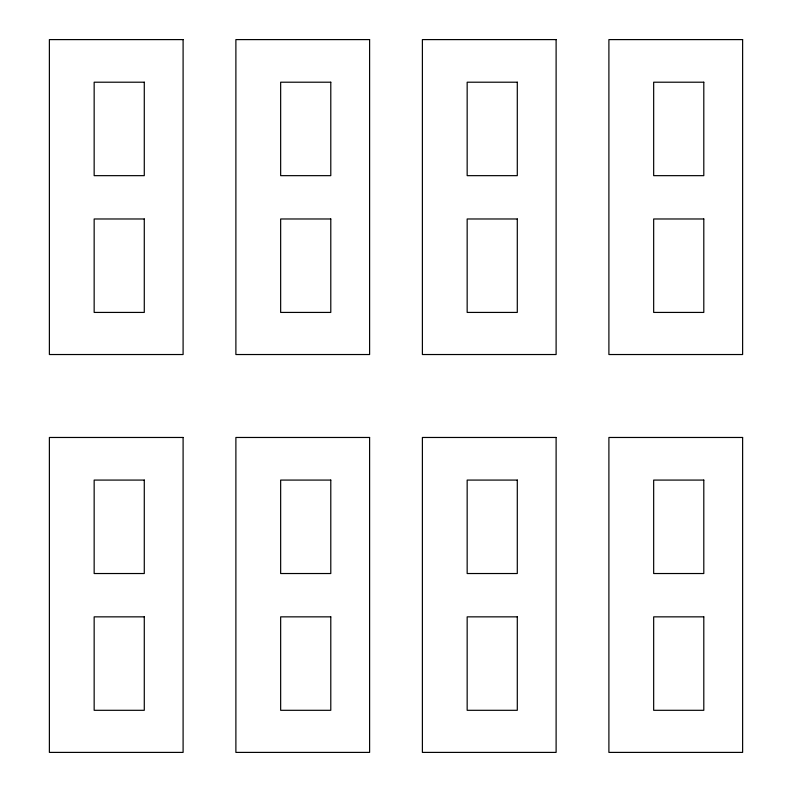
<?xml version="1.0" encoding="UTF-8"?>
<svg xmlns="http://www.w3.org/2000/svg" width="792" height="792" viewBox="0 0 792 792"><rect width="100%" height="100%" fill="white"/><g stroke="black" fill="none" stroke-linecap="round" stroke-linejoin="round"><path stroke-width="1.19" d="M183.1 39.6L49.381 39.6L49.381 354.529L183.1 354.529L183.1 39.6M369.607 39.6L235.887 39.6L235.887 354.529L369.607 354.529L369.607 39.6M556.113 39.6L422.393 39.6L422.393 354.529L556.113 354.529L556.113 39.6M742.619 39.6L608.899 39.6L608.899 354.529L742.619 354.529L742.619 39.6M144.283 82.21L94.159 82.21L94.159 175.656L144.283 175.656L144.283 82.21M330.789 82.21L280.655 82.21L280.655 175.656L330.789 175.656L330.789 82.21M517.295 82.21L467.161 82.21L467.161 175.656L517.295 175.656L517.295 82.21M703.801 82.21L653.667 82.21L653.667 175.656L703.801 175.656L703.801 82.21M144.283 218.978L94.159 218.978L94.159 312.424L144.283 312.424L144.283 218.978M330.789 218.978L280.655 218.978L280.655 312.424L330.789 312.424L330.789 218.978M517.295 218.978L467.161 218.978L467.161 312.424L517.295 312.424L517.295 218.978M703.801 218.978L653.667 218.978L653.667 312.424L703.801 312.424L703.801 218.978M183.1 437.471L49.381 437.471L49.381 752.4L183.1 752.4L183.1 437.471M369.607 437.471L235.887 437.471L235.887 752.4L369.607 752.4L369.607 437.471M556.113 437.471L422.393 437.471L422.393 752.4L556.113 752.4L556.113 437.471M742.619 437.471L608.899 437.471L608.899 752.4L742.619 752.4L742.619 437.471M144.283 480.081L94.159 480.081L94.159 573.527L144.283 573.527L144.283 480.081M330.789 480.081L280.655 480.081L280.655 573.527L330.789 573.527L330.789 480.081M517.295 480.081L467.161 480.081L467.161 573.527L517.295 573.527L517.295 480.081M703.801 480.081L653.667 480.081L653.667 573.527L703.801 573.527L703.801 480.081M144.283 616.849L94.159 616.849L94.159 710.305L144.283 710.305L144.283 616.849M330.789 616.849L280.655 616.849L280.655 710.305L330.789 710.305L330.789 616.849M517.295 616.849L467.161 616.849L467.161 710.305L517.295 710.305L517.295 616.849M703.801 616.849L653.667 616.849L653.667 710.305L703.801 710.305L703.801 616.849"/></g></svg>
